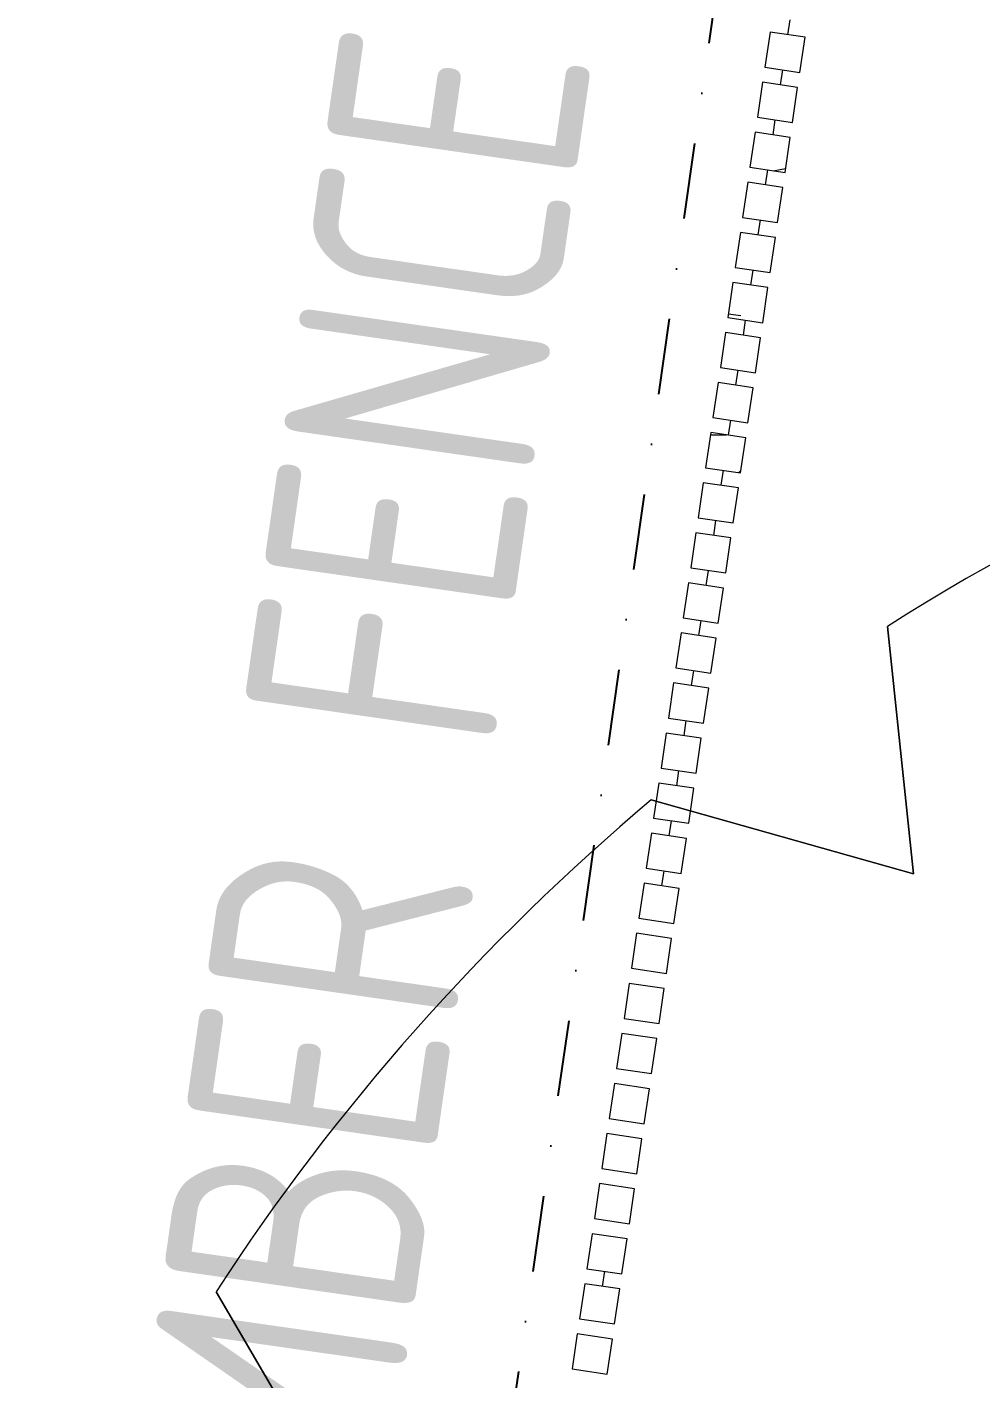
# Model space of a CAD drawing. Header units: millimetres. Extents: x -39027 to 364494, y -35256 to 94895.
# Drawn here: x 171170 to 172112, y 84465 to 85801 of the extents above; entities that cross this region are included whole.
import ezdxf

# ---------------------------------------------------------------- set-up
doc = ezdxf.new("R2010")
doc.units = ezdxf.units.MM
doc.header["$LTSCALE"] = 25
doc.linetypes.add('BG_Dash Dot 3mm', pattern=[7, 3, -2, 0, -2])
for name, color, linetype, lineweight in [('A-DETL-MBND', 4, 'Continuous', 13), ('A-GLAZ-CWMG', 3, 'Continuous', 5), ('C-PROP-LINE', 91, 'BG_Dash Dot 3mm', 25), ('C-TOPO', 251, 'Continuous', 9), ('G-ANNO-TEXT', 231, 'Continuous', 5), ('L-PLNT', 71, 'Continuous', 5)]:
    doc.layers.add(name, color=color, linetype=linetype, lineweight=lineweight)
doc.styles.add('ISOCPEUR', font='isocpeur.ttf', dxfattribs={"width": 0.75, "height": 500.0000000000001})

# ---------------------------------------------------------------- blocks, each defined once
blk = doc.blocks.new('Rectangular Mullion - 35mm Timber Batten_Black_-V105-PROPOSED FIRST FLOOR PLAN')
at = {"layer": 'A-DETL-MBND', "lineweight": 5}
h = blk.add_hatch(dxfattribs=at)
h.set_pattern_fill('FP_36', color=256, style=0, pattern_type=2)
h.set_pattern_definition([(266.341, (11627.474, -2163.784), (800.3551507754835, 11193.51028665285), [122.343, -12111.918]), (250.267, (11619.666, -2285.877), (-1225.23480909366, -4005.889769159559), [155.419, -5025.186]), (216.577, (11567.191, -2432.169), (-148.8239240402066, -1005.041743469034), [114.947, -1321.893]), (214.73, (11474.882, -2500.667), (-17106.23858764135, -11914.54546970392), [222.826, -22059.79299999999]), (248.583, (11291.753, -2627.612), (3491.189816996803, 8692.14362998598), [135.552, -13419.579]), (261.577, (11242.255, -2753.803), (856.2172112334367, -1153.864847886284), [254, -762]), (271.04, (11205.05, -3005.063), (73.0201866779563, 5180.089677129105), [123.601, -6056.485]), (267.288, (11356.112, -2123.603), (536.2733276804698, 9184.627776913963), [102.107, -10108.567]), (261.577, (11351.281, -2225.595), (856.2172112334367, -1153.864847886284), [152.4, -863.6]), (233.276, (11328.958, -2376.351), (-7557.041105244864, -10244.76979969084), [150.01, -14851.05]), (209.452, (11239.258, -2496.589), (5708.128368706552, 3120.860070804916), [231.684, -11352.499]), (222.288, (11037.516, -2610.508), (-5821.911298000216, -5391.935657820617), [144.401, -14295.673]), (255.237, (10930.692, -2707.668), (-1978.615402507374, -7948.692611982588), [184.006, -9016.265]), (273.466, (10883.804, -2885.599), (-827.2140344639121, 14523.36718600266), [197.272, -19529.88]), (268.287, (11044.549, -2077.469), (-215.6888510126437, -9197.74284597503), [173.9109999999999, -17217.20699999999]), (258.211, (11039.351, -2251.302), (-3269.287435111423, -15956.23886550232), [173.019, -17128.838]), (227.887, (11004.001, -2420.671), (1720.760557225647, 1483.32905615864), [183.162, -3480.078]), (214.088, (10881.174, -2556.545), (-12473.64807415292, -8516.847005903008), [165.393, -16373.889]), (246.646, (10744.199, -2649.241), (-4531.93802838797, -10660.90087716179), [157.726, -15614.836]), (261.577, (10681.674, -2794.045), (856.2172112334367, -1153.864847886284), [121.92, -894.08]), (274.572, (10663.816, -2914.65), (822.5499931674777, -9330.872345678521), [135.552, -13419.579]), (261.577, (11752.196, -2500.646), (856.2172112334367, -1153.864847886284), [3.353, -1012.647]), (38.425, (11580.605, -2619.029), (-16360.4256414723, -12919.60778030075), [222.826, -22059.79299999999]), (55.012, (10750.131, -2331.726), (409.3603096218185, 1377.293003872571), [90.874, -2180.971]), (73.447, (10802.238, -2257.275), (1622.514784720682, 5963.297337402757), [143.684, -7040.52]), (104.776, (10843.174, -2119.546), (-1523.991935631035, 5254.795432477041), [77.37699999999998, -7660.248999999999]), (235.012, (11580.605, -2619.029), (-409.3603096218181, -1377.293003872571), [113.592, -2158.253]), (254.867, (11515.471, -2712.092), (2459.075510074008, 8865.548081020726), [173.911, -17217.207]), (271.702, (11470.071, -2879.973), (556.628789493866, -17530.04432850061), [288.98, -28609.032]), (271.882, (11738.028, -2180.154), (293.7644557639737, -6173.101303718148), [113.592, -11245.633]), (246.053, (11741.759, -2293.685), (4751.572111754407, 10564.84029401523), [189.804, -18790.642]), (218.698, (11664.719, -2467.152), (14061.71876796702, 11196.6164749827), [194.107, -19216.546]), (226.882, (11513.229, -2588.511), (-8429.6916597774, -9096.50711434226), [160.644, -15903.726]), (252.115, (11403.429, -2705.773), (-1431.217904782449, -4978.983462494341), [185.403, -5994.683999999999]), (268.1589999999999, (11346.49, -2882.216), (597.5043402414506, 17380.85110498846), [265.913, -26325.352]), (269.707, (11486.768, -2142.949), (175.2772581634136, 6177.600443835998), [143.684, -7040.52]), (250.267, (11486.034, -2286.632), (-1225.23480909366, -4005.889769159559), [155.419, -5025.186]), (219.067, (11433.559, -2432.923), (11766.06626771989, 9470.38878734142), [165.393, -16373.889]), (216.577, (11305.147, -2537.158), (-148.8239240402066, -1005.041743469034), [186.79, -1250.052]), (244.223, (11155.145, -2648.467), (6064.024782805502, 12417.52632386671), [170.313, -16860.951]), (264.944, (11081.081, -2801.832), (1494.846602019607, 16218.9775480076), [173.019, -17128.838]), (278.68, (11065.832, -2974.178), (1674.618381943467, -10474.32909405596), [138.191, -13680.903]), (270.323, (11235.507, -2105.744), (117.7415526684216, -7183.240388633825), [133.633, -13229.76]), (246.646, (11236.262, -2239.376), (-4531.93802838797, -10660.90087716179), [157.726, -15614.836]), (229.572, (11173.737, -2384.18), (3923.17231125736, 4439.078873417727), [191.699, -9393.226999999999]), (211.678, (11049.422, -2530.104), (14745.53977945512, 9051.14852684313), [252.369, -24984.547]), (245.632, (10834.652, -2662.635), (1854.561510391319, 3756.188744080371), [147.932, -7248.66]), (267.586, (10773.616, -2797.388), (-376.9337239038387, -10203.71373373685), [194.107, -19216.546]), (284.776, (10765.441, -2991.322), (1523.991935631035, -5254.795432477041), [77.377, -7660.249]), (271.04, (10933.995, -2061.098), (73.0201866779563, 5180.089677129105), [123.601, -6056.485]), (251.569, (10936.237, -2184.68), (-3535.475539469289, -10795.01811208153), [175.389, -17363.491]), (224.172, (10880.787, -2351.072), (-11918.88537232875, -11645.47224585392), [217.433, -21525.916]), (232.523, (11729.873, -2651.403), (-4905.234388177567, -6560.131490079239), [104.603, -10355.757]), (250.793, (11666.228, -2734.415), (5485.984250303483, 15602.9421003049), [217.196, -21502.404]), (268.702, (11594.774, -2939.521), (288.702376083937, 7178.402161236405), [245.738, -7945.516])])
h.paths.add_polyline_path([(17.49999999998736, -17.50000000000035), (-17.50000000001335, -17.50000000000252), (-17.50000000001335, 17.49999999999819), (17.49999999998736, 17.49999999999819)], flags=0)
for p, q in [((-17.5, -17.5), (-17.5, 17.5)), ((-17.5, 17.5), (17.5, 17.5)), ((17.5, 17.5), (17.5, -17.5)), ((17.5, -17.5), (-17.5, -17.5))]:
    blk.add_line(p, q, dxfattribs=at)
blk = doc.blocks.new('Rectangular Mullion - 35mm Timber Batten_Black_-V106-PROPOSED FIRST FLOOR PLAN')
at = {"layer": 'A-DETL-MBND', "lineweight": 5}
for p, q in [((-17.5, -17.5), (-17.5, 17.5)), ((-17.5, 17.5), (17.5, 17.5)), ((17.5, 17.5), (17.5, -17.5)), ((17.5, -17.5), (-17.5, -17.5))]:
    blk.add_line(p, q, dxfattribs=at)
blk = doc.blocks.new('Rectangular Mullion - 35mm Timber Batten_Black_-V107-PROPOSED FIRST FLOOR PLAN')
at = {"layer": 'A-DETL-MBND', "lineweight": 5}
h = blk.add_hatch(dxfattribs=at)
h.set_pattern_fill('FP_37', color=256, style=0, pattern_type=2)
h.set_pattern_definition([(266.341, (11527.474, -2163.784), (800.3551507754835, 11193.51028665285), [122.343, -12111.918]), (250.267, (11519.666, -2285.877), (-1225.23480909366, -4005.889769159559), [155.419, -5025.186]), (216.577, (11467.191, -2432.169), (-148.8239240402066, -1005.041743469034), [114.947, -1321.893]), (214.73, (11374.882, -2500.667), (-17106.23858764135, -11914.54546970392), [222.826, -22059.79299999999]), (248.583, (11191.753, -2627.612), (3491.189816996803, 8692.14362998598), [135.552, -13419.579]), (261.577, (11142.255, -2753.803), (856.2172112334367, -1153.864847886284), [254, -762]), (271.04, (11105.05, -3005.063), (73.0201866779563, 5180.089677129105), [123.601, -6056.485]), (267.288, (11256.112, -2123.603), (536.2733276804698, 9184.627776913963), [102.107, -10108.567]), (261.577, (11251.281, -2225.595), (856.2172112334367, -1153.864847886284), [152.4, -863.6]), (233.276, (11228.958, -2376.351), (-7557.041105244864, -10244.76979969084), [150.01, -14851.05]), (209.452, (11139.258, -2496.589), (5708.128368706552, 3120.860070804916), [231.684, -11352.499]), (222.288, (10937.516, -2610.508), (-5821.911298000216, -5391.935657820617), [144.401, -14295.673]), (255.237, (10830.692, -2707.668), (-1978.615402507374, -7948.692611982588), [184.006, -9016.265]), (273.466, (10783.804, -2885.599), (-827.2140344639121, 14523.36718600266), [197.272, -19529.88]), (268.287, (10944.549, -2077.469), (-215.6888510126437, -9197.74284597503), [173.9109999999999, -17217.20699999999]), (258.211, (10939.351, -2251.302), (-3269.287435111423, -15956.23886550232), [173.019, -17128.838]), (227.887, (10904.001, -2420.671), (1720.760557225647, 1483.32905615864), [183.162, -3480.078]), (214.088, (10781.174, -2556.545), (-12473.64807415292, -8516.847005903008), [165.393, -16373.889]), (246.646, (10644.199, -2649.241), (-4531.93802838797, -10660.90087716179), [157.726, -15614.836]), (261.577, (10581.674, -2794.045), (856.2172112334367, -1153.864847886284), [121.92, -894.08]), (274.572, (10563.816, -2914.65), (822.5499931674777, -9330.872345678521), [135.552, -13419.579]), (261.577, (11652.196, -2500.646), (856.2172112334367, -1153.864847886284), [3.353, -1012.647]), (38.425, (11480.605, -2619.029), (-16360.4256414723, -12919.60778030075), [222.826, -22059.79299999999]), (55.012, (10650.131, -2331.726), (409.3603096218185, 1377.293003872571), [90.874, -2180.971]), (73.447, (10702.238, -2257.275), (1622.514784720682, 5963.297337402757), [143.684, -7040.52]), (104.776, (10743.174, -2119.546), (-1523.991935631035, 5254.795432477041), [77.37699999999998, -7660.248999999999]), (235.012, (11480.605, -2619.029), (-409.3603096218181, -1377.293003872571), [113.592, -2158.253]), (254.867, (11415.471, -2712.092), (2459.075510074008, 8865.548081020726), [173.911, -17217.207]), (271.702, (11370.071, -2879.973), (556.628789493866, -17530.04432850061), [288.98, -28609.032]), (271.882, (11638.028, -2180.154), (293.7644557639737, -6173.101303718148), [113.592, -11245.633]), (246.053, (11641.759, -2293.685), (4751.572111754407, 10564.84029401523), [189.804, -18790.642]), (218.698, (11564.719, -2467.152), (14061.71876796702, 11196.6164749827), [194.107, -19216.546]), (226.882, (11413.229, -2588.511), (-8429.6916597774, -9096.50711434226), [160.644, -15903.726]), (252.115, (11303.429, -2705.773), (-1431.217904782449, -4978.983462494341), [185.403, -5994.683999999999]), (268.1589999999999, (11246.49, -2882.216), (597.5043402414506, 17380.85110498846), [265.913, -26325.352]), (269.707, (11386.768, -2142.949), (175.2772581634136, 6177.600443835998), [143.684, -7040.52]), (250.267, (11386.034, -2286.632), (-1225.23480909366, -4005.889769159559), [155.419, -5025.186]), (219.067, (11333.559, -2432.923), (11766.06626771989, 9470.38878734142), [165.393, -16373.889]), (216.577, (11205.147, -2537.158), (-148.8239240402066, -1005.041743469034), [186.79, -1250.052]), (244.223, (11055.145, -2648.467), (6064.024782805502, 12417.52632386671), [170.313, -16860.951]), (264.944, (10981.081, -2801.832), (1494.846602019607, 16218.9775480076), [173.019, -17128.838]), (278.68, (10965.832, -2974.178), (1674.618381943467, -10474.32909405596), [138.191, -13680.903]), (270.323, (11135.507, -2105.744), (117.7415526684216, -7183.240388633825), [133.633, -13229.76]), (246.646, (11136.262, -2239.376), (-4531.93802838797, -10660.90087716179), [157.726, -15614.836]), (229.572, (11073.737, -2384.18), (3923.17231125736, 4439.078873417727), [191.699, -9393.226999999999]), (211.678, (10949.422, -2530.104), (14745.53977945512, 9051.14852684313), [252.369, -24984.547]), (245.632, (10734.652, -2662.635), (1854.561510391319, 3756.188744080371), [147.932, -7248.66]), (267.586, (10673.616, -2797.388), (-376.9337239038387, -10203.71373373685), [194.107, -19216.546]), (284.776, (10665.441, -2991.322), (1523.991935631035, -5254.795432477041), [77.377, -7660.249]), (271.04, (10833.995, -2061.098), (73.0201866779563, 5180.089677129105), [123.601, -6056.485]), (251.569, (10836.237, -2184.68), (-3535.475539469289, -10795.01811208153), [175.389, -17363.491]), (224.172, (10780.787, -2351.072), (-11918.88537232875, -11645.47224585392), [217.433, -21525.916]), (232.523, (11629.873, -2651.403), (-4905.234388177567, -6560.131490079239), [104.603, -10355.757]), (250.793, (11566.228, -2734.415), (5485.984250303483, 15602.9421003049), [217.196, -21502.404]), (268.702, (11494.774, -2939.521), (288.702376083937, 7178.402161236405), [245.738, -7945.516])])
h.paths.add_polyline_path([(17.49999999998736, -17.49999999999819), (-17.50000000001335, -17.49999999999819), (-17.50000000000902, 17.50000000000035), (17.49999999999169, 17.50000000000252)], flags=0)
for p, q in [((-17.5, -17.5), (-17.5, 17.5)), ((-17.5, 17.5), (17.5, 17.5)), ((17.5, 17.5), (17.5, -17.5)), ((17.5, -17.5), (-17.5, -17.5))]:
    blk.add_line(p, q, dxfattribs=at)
blk = doc.blocks.new('Rectangular Mullion - 35mm Timber Batten_Black_-V108-PROPOSED FIRST FLOOR PLAN')
at = {"layer": 'A-DETL-MBND', "lineweight": 5}
for p, q in [((-17.5, -17.5), (-17.5, 17.5)), ((-17.5, 17.5), (17.5, 17.5)), ((17.5, 17.5), (17.5, -17.5)), ((17.5, -17.5), (-17.5, -17.5))]:
    blk.add_line(p, q, dxfattribs=at)
blk = doc.blocks.new('Rectangular Mullion - 35mm Timber Batten_Black_-V109-PROPOSED FIRST FLOOR PLAN')
at = {"layer": 'A-DETL-MBND', "lineweight": 5}
for p, q in [((-17.5, -17.5), (-17.5, 17.5)), ((-17.5, 17.5), (17.5, 17.5)), ((17.5, 17.5), (17.5, -17.5)), ((17.5, -17.5), (-17.5, -17.5))]:
    blk.add_line(p, q, dxfattribs=at)
blk = doc.blocks.new('Rectangular Mullion - 35mm Timber Batten_Black_-V110-PROPOSED FIRST FLOOR PLAN')
at = {"layer": 'A-DETL-MBND', "lineweight": 5}
h = blk.add_hatch(dxfattribs=at)
h.set_pattern_fill('FP_38', color=256, style=0, pattern_type=2)
h.set_pattern_definition([(266.341, (11377.474, -2163.784), (800.3551507754835, 11193.51028665285), [122.343, -12111.918]), (250.267, (11369.666, -2285.877), (-1225.23480909366, -4005.889769159559), [155.419, -5025.186]), (216.577, (11317.191, -2432.169), (-148.8239240402066, -1005.041743469034), [114.947, -1321.893]), (214.73, (11224.882, -2500.667), (-17106.23858764135, -11914.54546970392), [222.826, -22059.79299999999]), (248.583, (11041.753, -2627.612), (3491.189816996803, 8692.14362998598), [135.552, -13419.579]), (261.577, (10992.255, -2753.803), (856.2172112334367, -1153.864847886284), [254, -762]), (271.04, (10955.05, -3005.063), (73.0201866779563, 5180.089677129105), [123.601, -6056.485]), (267.288, (11106.112, -2123.603), (536.2733276804698, 9184.627776913963), [102.107, -10108.567]), (261.577, (11101.281, -2225.595), (856.2172112334367, -1153.864847886284), [152.4, -863.6]), (233.276, (11078.958, -2376.351), (-7557.041105244864, -10244.76979969084), [150.01, -14851.05]), (209.452, (10989.258, -2496.589), (5708.128368706552, 3120.860070804916), [231.684, -11352.499]), (222.288, (10787.516, -2610.508), (-5821.911298000216, -5391.935657820617), [144.401, -14295.673]), (255.237, (10680.692, -2707.668), (-1978.615402507374, -7948.692611982588), [184.006, -9016.265]), (273.466, (10633.804, -2885.599), (-827.2140344639121, 14523.36718600266), [197.272, -19529.88]), (268.287, (10794.549, -2077.469), (-215.6888510126437, -9197.74284597503), [173.9109999999999, -17217.20699999999]), (258.211, (10789.351, -2251.302), (-3269.287435111423, -15956.23886550232), [173.019, -17128.838]), (227.887, (10754.001, -2420.671), (1720.760557225647, 1483.32905615864), [183.162, -3480.078]), (214.088, (10631.174, -2556.545), (-12473.64807415292, -8516.847005903008), [165.393, -16373.889]), (246.646, (10494.199, -2649.241), (-4531.93802838797, -10660.90087716179), [157.726, -15614.836]), (261.577, (10431.674, -2794.045), (856.2172112334367, -1153.864847886284), [121.92, -894.08]), (274.572, (10413.816, -2914.65), (822.5499931674777, -9330.872345678521), [135.552, -13419.579]), (261.577, (11502.196, -2500.646), (856.2172112334367, -1153.864847886284), [3.353, -1012.647]), (38.425, (11330.605, -2619.029), (-16360.4256414723, -12919.60778030075), [222.826, -22059.79299999999]), (55.012, (10500.131, -2331.726), (409.3603096218185, 1377.293003872571), [90.874, -2180.971]), (73.447, (10552.238, -2257.275), (1622.514784720682, 5963.297337402757), [143.684, -7040.52]), (104.776, (10593.174, -2119.546), (-1523.991935631035, 5254.795432477041), [77.37699999999998, -7660.248999999999]), (235.012, (11330.605, -2619.029), (-409.3603096218181, -1377.293003872571), [113.592, -2158.253]), (254.867, (11265.471, -2712.092), (2459.075510074008, 8865.548081020726), [173.911, -17217.207]), (271.702, (11220.071, -2879.973), (556.628789493866, -17530.04432850061), [288.98, -28609.032]), (271.882, (11488.028, -2180.154), (293.7644557639737, -6173.101303718148), [113.592, -11245.633]), (246.053, (11491.759, -2293.685), (4751.572111754407, 10564.84029401523), [189.804, -18790.642]), (218.698, (11414.719, -2467.152), (14061.71876796702, 11196.6164749827), [194.107, -19216.546]), (226.882, (11263.229, -2588.511), (-8429.6916597774, -9096.50711434226), [160.644, -15903.726]), (252.115, (11153.429, -2705.773), (-1431.217904782449, -4978.983462494341), [185.403, -5994.683999999999]), (268.1589999999999, (11096.49, -2882.216), (597.5043402414506, 17380.85110498846), [265.913, -26325.352]), (269.707, (11236.768, -2142.949), (175.2772581634136, 6177.600443835998), [143.684, -7040.52]), (250.267, (11236.034, -2286.632), (-1225.23480909366, -4005.889769159559), [155.419, -5025.186]), (219.067, (11183.559, -2432.923), (11766.06626771989, 9470.38878734142), [165.393, -16373.889]), (216.577, (11055.147, -2537.158), (-148.8239240402066, -1005.041743469034), [186.79, -1250.052]), (244.223, (10905.145, -2648.467), (6064.024782805502, 12417.52632386671), [170.313, -16860.951]), (264.944, (10831.081, -2801.832), (1494.846602019607, 16218.9775480076), [173.019, -17128.838]), (278.68, (10815.832, -2974.178), (1674.618381943467, -10474.32909405596), [138.191, -13680.903]), (270.323, (10985.507, -2105.744), (117.7415526684216, -7183.240388633825), [133.633, -13229.76]), (246.646, (10986.262, -2239.376), (-4531.93802838797, -10660.90087716179), [157.726, -15614.836]), (229.572, (10923.737, -2384.18), (3923.17231125736, 4439.078873417727), [191.699, -9393.226999999999]), (211.678, (10799.422, -2530.104), (14745.53977945512, 9051.14852684313), [252.369, -24984.547]), (245.632, (10584.652, -2662.635), (1854.561510391319, 3756.188744080371), [147.932, -7248.66]), (267.586, (10523.616, -2797.388), (-376.9337239038387, -10203.71373373685), [194.107, -19216.546]), (284.776, (10515.441, -2991.322), (1523.991935631035, -5254.795432477041), [77.377, -7660.249]), (271.04, (10683.995, -2061.098), (73.0201866779563, 5180.089677129105), [123.601, -6056.485]), (251.569, (10686.237, -2184.68), (-3535.475539469289, -10795.01811208153), [175.389, -17363.491]), (224.172, (10630.787, -2351.072), (-11918.88537232875, -11645.47224585392), [217.433, -21525.916]), (232.523, (11479.873, -2651.403), (-4905.234388177567, -6560.131490079239), [104.603, -10355.757]), (250.793, (11416.228, -2734.415), (5485.984250303483, 15602.9421003049), [217.196, -21502.404]), (268.702, (11344.774, -2939.521), (288.702376083937, 7178.402161236405), [245.738, -7945.516])])
h.paths.add_polyline_path([(17.49999999998736, -17.50000000000035), (-17.50000000001335, -17.50000000000035), (-17.50000000000902, 17.50000000000035), (17.49999999999169, 17.50000000000035)], flags=0)
for p, q in [((-17.5, -17.5), (-17.5, 17.5)), ((-17.5, 17.5), (17.5, 17.5)), ((17.5, 17.5), (17.5, -17.5)), ((17.5, -17.5), (-17.5, -17.5))]:
    blk.add_line(p, q, dxfattribs=at)
blk = doc.blocks.new('Rectangular Mullion - 35mm Timber Batten_Black_-V111-PROPOSED FIRST FLOOR PLAN')
at = {"layer": 'A-DETL-MBND', "lineweight": 5}
for p, q in [((-17.5, -17.5), (-17.5, 17.5)), ((-17.5, 17.5), (17.5, 17.5)), ((17.5, 17.5), (17.5, -17.5)), ((17.5, -17.5), (-17.5, -17.5))]:
    blk.add_line(p, q, dxfattribs=at)
blk = doc.blocks.new('Rectangular Mullion - 35mm Timber Batten_Black_-V112-PROPOSED FIRST FLOOR PLAN')
at = {"layer": 'A-DETL-MBND', "lineweight": 5}
for p, q in [((-17.5, -17.5), (-17.5, 17.5)), ((-17.5, 17.5), (17.5, 17.5)), ((17.5, 17.5), (17.5, -17.5)), ((17.5, -17.5), (-17.5, -17.5))]:
    blk.add_line(p, q, dxfattribs=at)
blk = doc.blocks.new('Rectangular Mullion - 35mm Timber Batten_Black_-V113-PROPOSED FIRST FLOOR PLAN')
at = {"layer": 'A-DETL-MBND', "lineweight": 5}
h = blk.add_hatch(dxfattribs=at)
h.set_pattern_fill('FP_39', color=256, style=0, pattern_type=2)
h.set_pattern_definition([(266.341, (11227.474, -2163.784), (800.3551507754835, 11193.51028665285), [122.343, -12111.918]), (250.267, (11219.666, -2285.877), (-1225.23480909366, -4005.889769159559), [155.419, -5025.186]), (216.577, (11167.191, -2432.169), (-148.8239240402066, -1005.041743469034), [114.947, -1321.893]), (214.73, (11074.882, -2500.667), (-17106.23858764135, -11914.54546970392), [222.826, -22059.79299999999]), (248.583, (10891.753, -2627.612), (3491.189816996803, 8692.14362998598), [135.552, -13419.579]), (261.577, (10842.255, -2753.803), (856.2172112334367, -1153.864847886284), [254, -762]), (271.04, (10805.05, -3005.063), (73.0201866779563, 5180.089677129105), [123.601, -6056.485]), (267.288, (10956.112, -2123.603), (536.2733276804698, 9184.627776913963), [102.107, -10108.567]), (261.577, (10951.281, -2225.595), (856.2172112334367, -1153.864847886284), [152.4, -863.6]), (233.276, (10928.958, -2376.351), (-7557.041105244864, -10244.76979969084), [150.01, -14851.05]), (209.452, (10839.258, -2496.589), (5708.128368706552, 3120.860070804916), [231.684, -11352.499]), (222.288, (10637.516, -2610.508), (-5821.911298000216, -5391.935657820617), [144.401, -14295.673]), (255.237, (10530.692, -2707.668), (-1978.615402507374, -7948.692611982588), [184.006, -9016.265]), (273.466, (10483.804, -2885.599), (-827.2140344639121, 14523.36718600266), [197.272, -19529.88]), (268.287, (10644.549, -2077.469), (-215.6888510126437, -9197.74284597503), [173.9109999999999, -17217.20699999999]), (258.211, (10639.351, -2251.302), (-3269.287435111423, -15956.23886550232), [173.019, -17128.838]), (227.887, (10604.001, -2420.671), (1720.760557225647, 1483.32905615864), [183.162, -3480.078]), (214.088, (10481.174, -2556.545), (-12473.64807415292, -8516.847005903008), [165.393, -16373.889]), (246.646, (10344.199, -2649.241), (-4531.93802838797, -10660.90087716179), [157.726, -15614.836]), (261.577, (10281.674, -2794.045), (856.2172112334367, -1153.864847886284), [121.92, -894.08]), (274.572, (10263.816, -2914.65), (822.5499931674777, -9330.872345678521), [135.552, -13419.579]), (261.577, (11352.196, -2500.646), (856.2172112334367, -1153.864847886284), [3.353, -1012.647]), (38.425, (11180.605, -2619.029), (-16360.4256414723, -12919.60778030075), [222.826, -22059.79299999999]), (55.012, (10350.131, -2331.726), (409.3603096218185, 1377.293003872571), [90.874, -2180.971]), (73.447, (10402.238, -2257.275), (1622.514784720682, 5963.297337402757), [143.684, -7040.52]), (104.776, (10443.174, -2119.546), (-1523.991935631035, 5254.795432477041), [77.37699999999998, -7660.248999999999]), (235.012, (11180.605, -2619.029), (-409.3603096218181, -1377.293003872571), [113.592, -2158.253]), (254.867, (11115.471, -2712.092), (2459.075510074008, 8865.548081020726), [173.911, -17217.207]), (271.702, (11070.071, -2879.973), (556.628789493866, -17530.04432850061), [288.98, -28609.032]), (271.882, (11338.028, -2180.154), (293.7644557639737, -6173.101303718148), [113.592, -11245.633]), (246.053, (11341.759, -2293.685), (4751.572111754407, 10564.84029401523), [189.804, -18790.642]), (218.698, (11264.719, -2467.152), (14061.71876796702, 11196.6164749827), [194.107, -19216.546]), (226.882, (11113.229, -2588.511), (-8429.6916597774, -9096.50711434226), [160.644, -15903.726]), (252.115, (11003.429, -2705.773), (-1431.217904782449, -4978.983462494341), [185.403, -5994.683999999999]), (268.1589999999999, (10946.49, -2882.216), (597.5043402414506, 17380.85110498846), [265.913, -26325.352]), (269.707, (11086.768, -2142.949), (175.2772581634136, 6177.600443835998), [143.684, -7040.52]), (250.267, (11086.034, -2286.632), (-1225.23480909366, -4005.889769159559), [155.419, -5025.186]), (219.067, (11033.559, -2432.923), (11766.06626771989, 9470.38878734142), [165.393, -16373.889]), (216.577, (10905.147, -2537.158), (-148.8239240402066, -1005.041743469034), [186.79, -1250.052]), (244.223, (10755.145, -2648.467), (6064.024782805502, 12417.52632386671), [170.313, -16860.951]), (264.944, (10681.081, -2801.832), (1494.846602019607, 16218.9775480076), [173.019, -17128.838]), (278.68, (10665.832, -2974.178), (1674.618381943467, -10474.32909405596), [138.191, -13680.903]), (270.323, (10835.507, -2105.744), (117.7415526684216, -7183.240388633825), [133.633, -13229.76]), (246.646, (10836.262, -2239.376), (-4531.93802838797, -10660.90087716179), [157.726, -15614.836]), (229.572, (10773.737, -2384.18), (3923.17231125736, 4439.078873417727), [191.699, -9393.226999999999]), (211.678, (10649.422, -2530.104), (14745.53977945512, 9051.14852684313), [252.369, -24984.547]), (245.632, (10434.652, -2662.635), (1854.561510391319, 3756.188744080371), [147.932, -7248.66]), (267.586, (10373.616, -2797.388), (-376.9337239038387, -10203.71373373685), [194.107, -19216.546]), (284.776, (10365.441, -2991.322), (1523.991935631035, -5254.795432477041), [77.377, -7660.249]), (271.04, (10533.995, -2061.098), (73.0201866779563, 5180.089677129105), [123.601, -6056.485]), (251.569, (10536.237, -2184.68), (-3535.475539469289, -10795.01811208153), [175.389, -17363.491]), (224.172, (10480.787, -2351.072), (-11918.88537232875, -11645.47224585392), [217.433, -21525.916]), (232.523, (11329.873, -2651.403), (-4905.234388177567, -6560.131490079239), [104.603, -10355.757]), (250.793, (11266.228, -2734.415), (5485.984250303483, 15602.9421003049), [217.196, -21502.404]), (268.702, (11194.774, -2939.521), (288.702376083937, 7178.402161236405), [245.738, -7945.516])])
h.paths.add_polyline_path([(17.49999999999169, -17.50000000000035), (-17.50000000000902, -17.49999999999819), (-17.50000000000469, 17.49999999999602), (17.49999999999169, 17.49999999999819), (17.49999999999169, -8.449925927524646)], flags=0)
for p, q in [((-17.5, -17.5), (-17.5, 17.5)), ((-17.5, 17.5), (17.5, 17.5)), ((17.5, 17.5), (17.5, -17.5)), ((17.5, -17.5), (-17.5, -17.5))]:
    blk.add_line(p, q, dxfattribs=at)
blk = doc.blocks.new('Rectangular Mullion - 35mm Timber Batten_Black_-V114-PROPOSED FIRST FLOOR PLAN')
at = {"layer": 'A-DETL-MBND', "lineweight": 5}
for p, q in [((-17.5, -17.5), (-17.5, 17.5)), ((-17.5, 17.5), (17.5, 17.5)), ((17.5, 17.5), (17.5, -17.5)), ((17.5, -17.5), (-17.5, -17.5))]:
    blk.add_line(p, q, dxfattribs=at)
blk = doc.blocks.new('Rectangular Mullion - 35mm Timber Batten_Black_-V115-PROPOSED FIRST FLOOR PLAN')
at = {"layer": 'A-DETL-MBND', "lineweight": 5}
for p, q in [((-17.5, -17.5), (-17.5, 17.5)), ((-17.5, 17.5), (17.5, 17.5)), ((17.5, 17.5), (17.5, -17.5)), ((17.5, -17.5), (-17.5, -17.5))]:
    blk.add_line(p, q, dxfattribs=at)
blk = doc.blocks.new('Rectangular Mullion - 35mm Timber Batten_Black_-V116-PROPOSED FIRST FLOOR PLAN')
at = {"layer": 'A-DETL-MBND', "lineweight": 5}
for p, q in [((-17.5, -17.5), (-17.5, 17.5)), ((-17.5, 17.5), (17.5, 17.5)), ((17.5, 17.5), (17.5, -17.5)), ((17.5, -17.5), (-17.5, -17.5))]:
    blk.add_line(p, q, dxfattribs=at)
blk = doc.blocks.new('Rectangular Mullion - 35mm Timber Batten_Black_-V117-PROPOSED FIRST FLOOR PLAN')
at = {"layer": 'A-DETL-MBND', "lineweight": 5}
for p, q in [((-17.5, -17.5), (-17.5, 17.5)), ((-17.5, 17.5), (17.5, 17.5)), ((17.5, 17.5), (17.5, -17.5)), ((17.5, -17.5), (-17.5, -17.5))]:
    blk.add_line(p, q, dxfattribs=at)
blk = doc.blocks.new('Rectangular Mullion - 35mm Timber Batten_Black_-V118-PROPOSED FIRST FLOOR PLAN')
at = {"layer": 'A-DETL-MBND', "lineweight": 5}
h = blk.add_hatch(dxfattribs=at)
h.set_pattern_fill('FP_41', color=256, style=0, pattern_type=2)
h.set_pattern_definition([(266.341, (10977.474, -2163.784), (800.3551507754835, 11193.51028665285), [122.343, -12111.918]), (250.267, (10969.666, -2285.877), (-1225.23480909366, -4005.889769159559), [155.419, -5025.186]), (216.577, (10917.191, -2432.169), (-148.8239240402066, -1005.041743469034), [114.947, -1321.893]), (214.73, (10824.882, -2500.667), (-17106.23858764135, -11914.54546970392), [222.826, -22059.79299999999]), (248.583, (10641.753, -2627.612), (3491.189816996803, 8692.14362998598), [135.552, -13419.579]), (261.577, (10592.255, -2753.803), (856.2172112334367, -1153.864847886284), [254, -762]), (271.04, (10555.05, -3005.063), (73.0201866779563, 5180.089677129105), [123.601, -6056.485]), (267.288, (10706.112, -2123.603), (536.2733276804698, 9184.627776913963), [102.107, -10108.567]), (261.577, (10701.281, -2225.595), (856.2172112334367, -1153.864847886284), [152.4, -863.6]), (233.276, (10678.958, -2376.351), (-7557.041105244864, -10244.76979969084), [150.01, -14851.05]), (209.452, (10589.258, -2496.589), (5708.128368706552, 3120.860070804916), [231.684, -11352.499]), (222.288, (10387.516, -2610.508), (-5821.911298000216, -5391.935657820617), [144.401, -14295.673]), (255.237, (10280.692, -2707.668), (-1978.615402507374, -7948.692611982588), [184.006, -9016.265]), (273.466, (10233.804, -2885.599), (-827.2140344639121, 14523.36718600266), [197.272, -19529.88]), (268.287, (10394.549, -2077.469), (-215.6888510126437, -9197.74284597503), [173.9109999999999, -17217.20699999999]), (258.211, (10389.351, -2251.302), (-3269.287435111423, -15956.23886550232), [173.019, -17128.838]), (227.887, (10354.001, -2420.671), (1720.760557225647, 1483.32905615864), [183.162, -3480.078]), (214.088, (10231.174, -2556.545), (-12473.64807415292, -8516.847005903008), [165.393, -16373.889]), (246.646, (10094.199, -2649.241), (-4531.93802838797, -10660.90087716179), [157.726, -15614.836]), (261.577, (10031.674, -2794.045), (856.2172112334367, -1153.864847886284), [121.92, -894.08]), (274.572, (10013.816, -2914.65), (822.5499931674777, -9330.872345678521), [135.552, -13419.579]), (261.577, (11102.196, -2500.646), (856.2172112334367, -1153.864847886284), [3.353, -1012.647]), (38.425, (10930.605, -2619.029), (-16360.4256414723, -12919.60778030075), [222.826, -22059.79299999999]), (55.012, (10100.131, -2331.726), (409.3603096218185, 1377.293003872571), [90.874, -2180.971]), (73.447, (10152.238, -2257.275), (1622.514784720682, 5963.297337402757), [143.684, -7040.52]), (104.776, (10193.174, -2119.546), (-1523.991935631035, 5254.795432477041), [77.37699999999998, -7660.248999999999]), (235.012, (10930.605, -2619.029), (-409.3603096218181, -1377.293003872571), [113.592, -2158.253]), (254.867, (10865.471, -2712.092), (2459.075510074008, 8865.548081020726), [173.911, -17217.207]), (271.702, (10820.071, -2879.973), (556.628789493866, -17530.04432850061), [288.98, -28609.032]), (271.882, (11088.028, -2180.154), (293.7644557639737, -6173.101303718148), [113.592, -11245.633]), (246.053, (11091.759, -2293.685), (4751.572111754407, 10564.84029401523), [189.804, -18790.642]), (218.698, (11014.719, -2467.152), (14061.71876796702, 11196.6164749827), [194.107, -19216.546]), (226.882, (10863.229, -2588.511), (-8429.6916597774, -9096.50711434226), [160.644, -15903.726]), (252.115, (10753.429, -2705.773), (-1431.217904782449, -4978.983462494341), [185.403, -5994.683999999999]), (268.1589999999999, (10696.49, -2882.216), (597.5043402414506, 17380.85110498846), [265.913, -26325.352]), (269.707, (10836.768, -2142.949), (175.2772581634136, 6177.600443835998), [143.684, -7040.52]), (250.267, (10836.034, -2286.632), (-1225.23480909366, -4005.889769159559), [155.419, -5025.186]), (219.067, (10783.559, -2432.923), (11766.06626771989, 9470.38878734142), [165.393, -16373.889]), (216.577, (10655.147, -2537.158), (-148.8239240402066, -1005.041743469034), [186.79, -1250.052]), (244.223, (10505.145, -2648.467), (6064.024782805502, 12417.52632386671), [170.313, -16860.951]), (264.944, (10431.081, -2801.832), (1494.846602019607, 16218.9775480076), [173.019, -17128.838]), (278.68, (10415.832, -2974.178), (1674.618381943467, -10474.32909405596), [138.191, -13680.903]), (270.323, (10585.507, -2105.744), (117.7415526684216, -7183.240388633825), [133.633, -13229.76]), (246.646, (10586.262, -2239.376), (-4531.93802838797, -10660.90087716179), [157.726, -15614.836]), (229.572, (10523.737, -2384.18), (3923.17231125736, 4439.078873417727), [191.699, -9393.226999999999]), (211.678, (10399.422, -2530.104), (14745.53977945512, 9051.14852684313), [252.369, -24984.547]), (245.632, (10184.652, -2662.635), (1854.561510391319, 3756.188744080371), [147.932, -7248.66]), (267.586, (10123.616, -2797.388), (-376.9337239038387, -10203.71373373685), [194.107, -19216.546]), (284.776, (10115.441, -2991.322), (1523.991935631035, -5254.795432477041), [77.377, -7660.249]), (271.04, (10283.995, -2061.098), (73.0201866779563, 5180.089677129105), [123.601, -6056.485]), (251.569, (10286.237, -2184.68), (-3535.475539469289, -10795.01811208153), [175.389, -17363.491]), (224.172, (10230.787, -2351.072), (-11918.88537232875, -11645.47224585392), [217.433, -21525.916]), (232.523, (11079.873, -2651.403), (-4905.234388177567, -6560.131490079239), [104.603, -10355.757]), (250.793, (11016.228, -2734.415), (5485.984250303483, 15602.9421003049), [217.196, -21502.404]), (268.702, (10944.774, -2939.521), (288.702376083937, 7178.402161236405), [245.738, -7945.516])])
h.paths.add_polyline_path([(17.49999999999169, -17.49999999999819), (-17.50000000000902, -17.50000000000035), (-17.50000000000902, 17.49999999999819), (17.49999999999169, 17.50000000000035)], flags=0)
for p, q in [((-17.5, -17.5), (-17.5, 17.5)), ((-17.5, 17.5), (17.5, 17.5)), ((17.5, 17.5), (17.5, -17.5)), ((17.5, -17.5), (-17.5, -17.5))]:
    blk.add_line(p, q, dxfattribs=at)
blk = doc.blocks.new('Rectangular Mullion - 35mm Timber Batten_Black_-V119-PROPOSED FIRST FLOOR PLAN')
at = {"layer": 'A-DETL-MBND', "lineweight": 5}
for p, q in [((-17.5, -17.5), (-17.5, 17.5)), ((-17.5, 17.5), (17.5, 17.5)), ((17.5, 17.5), (17.5, -17.5)), ((17.5, -17.5), (-17.5, -17.5))]:
    blk.add_line(p, q, dxfattribs=at)
blk = doc.blocks.new('Rectangular Mullion - 35mm Timber Batten_Black_-V120-PROPOSED FIRST FLOOR PLAN')
at = {"layer": 'A-DETL-MBND', "lineweight": 5}
for p, q in [((-17.5, -17.5), (-17.5, 17.5)), ((-17.5, 17.5), (17.5, 17.5)), ((17.5, 17.5), (17.5, -17.5)), ((17.5, -17.5), (-17.5, -17.5))]:
    blk.add_line(p, q, dxfattribs=at)
blk = doc.blocks.new('Rectangular Mullion - 35mm Timber Batten_Black_-V121-PROPOSED FIRST FLOOR PLAN')
at = {"layer": 'A-DETL-MBND', "lineweight": 5}
for p, q in [((-17.5, -17.5), (-17.5, 17.5)), ((-17.5, 17.5), (17.5, 17.5)), ((17.5, 17.5), (17.5, -17.5)), ((17.5, -17.5), (-17.5, -17.5))]:
    blk.add_line(p, q, dxfattribs=at)
blk = doc.blocks.new('Rectangular Mullion - 35mm Timber Batten_Black_-V122-PROPOSED FIRST FLOOR PLAN')
at = {"layer": 'A-DETL-MBND', "lineweight": 5}
for p, q in [((-17.5, -17.5), (-17.5, 17.5)), ((-17.5, 17.5), (17.5, 17.5)), ((17.5, 17.5), (17.5, -17.5)), ((17.5, -17.5), (-17.5, -17.5))]:
    blk.add_line(p, q, dxfattribs=at)
blk = doc.blocks.new('Rectangular Mullion - 35mm Timber Batten_Black_-V123-PROPOSED FIRST FLOOR PLAN')
at = {"layer": 'A-DETL-MBND', "lineweight": 5}
for p, q in [((-17.5, -17.5), (-17.5, 17.5)), ((-17.5, 17.5), (17.5, 17.5)), ((17.5, 17.5), (17.5, -17.5)), ((17.5, -17.5), (-17.5, -17.5))]:
    blk.add_line(p, q, dxfattribs=at)
blk = doc.blocks.new('Rectangular Mullion - 35mm Timber Batten_Black_-V124-PROPOSED FIRST FLOOR PLAN')
at = {"layer": 'A-DETL-MBND', "lineweight": 5}
for p, q in [((-17.5, -17.5), (-17.5, 17.5)), ((-17.5, 17.5), (17.5, 17.5)), ((17.5, 17.5), (17.5, -17.5)), ((17.5, -17.5), (-17.5, -17.5))]:
    blk.add_line(p, q, dxfattribs=at)
blk = doc.blocks.new('Rectangular Mullion - 35mm Timber Batten_Black_-V125-PROPOSED FIRST FLOOR PLAN')
at = {"layer": 'A-DETL-MBND', "lineweight": 5}
for p, q in [((-17.5, -17.5), (-17.5, 17.5)), ((-17.5, 17.5), (17.5, 17.5)), ((17.5, 17.5), (17.5, -17.5)), ((17.5, -17.5), (-17.5, -17.5))]:
    blk.add_line(p, q, dxfattribs=at)
blk = doc.blocks.new('Rectangular Mullion - 35mm Timber Batten_Black_-V126-PROPOSED FIRST FLOOR PLAN')
at = {"layer": 'A-DETL-MBND', "lineweight": 5}
for p, q in [((-17.5, -17.5), (-17.5, 17.5)), ((-17.5, 17.5), (17.5, 17.5)), ((17.5, 17.5), (17.5, -17.5)), ((17.5, -17.5), (-17.5, -17.5))]:
    blk.add_line(p, q, dxfattribs=at)
blk = doc.blocks.new('Rectangular Mullion - 35mm Timber Batten_Black_-V127-PROPOSED FIRST FLOOR PLAN')
at = {"layer": 'A-DETL-MBND', "lineweight": 5}
for p, q in [((-17.5, -17.5), (-17.5, 17.5)), ((-17.5, 17.5), (17.5, 17.5)), ((17.5, 17.5), (17.5, -17.5)), ((17.5, -17.5), (-17.5, -17.5))]:
    blk.add_line(p, q, dxfattribs=at)
blk = doc.blocks.new('Rectangular Mullion - 35mm Timber Batten_Black_-V128-PROPOSED FIRST FLOOR PLAN')
at = {"layer": 'A-DETL-MBND', "lineweight": 5}
for p, q in [((-17.5, -17.5), (-17.5, 17.5)), ((-17.5, 17.5), (17.5, 17.5)), ((17.5, 17.5), (17.5, -17.5)), ((17.5, -17.5), (-17.5, -17.5))]:
    blk.add_line(p, q, dxfattribs=at)
blk = doc.blocks.new('Rectangular Mullion - 35mm Timber Batten_Black_-V129-PROPOSED FIRST FLOOR PLAN')
at = {"layer": 'A-DETL-MBND', "lineweight": 5}
for p, q in [((-17.5, -17.5), (-17.5, 17.5)), ((-17.5, 17.5), (17.5, 17.5)), ((17.5, 17.5), (17.5, -17.5)), ((17.5, -17.5), (-17.5, -17.5))]:
    blk.add_line(p, q, dxfattribs=at)
blk = doc.blocks.new('Rectangular Mullion - 35mm Timber Batten_Black_-V130-PROPOSED FIRST FLOOR PLAN')
at = {"layer": 'A-DETL-MBND', "lineweight": 5}
for p, q in [((-17.5, -17.5), (-17.5, 17.5)), ((-17.5, 17.5), (17.5, 17.5)), ((17.5, 17.5), (17.5, -17.5)), ((17.5, -17.5), (-17.5, -17.5))]:
    blk.add_line(p, q, dxfattribs=at)
blk = doc.blocks.new('Rectangular Mullion - 35mm Timber Batten_Black_-V131-PROPOSED FIRST FLOOR PLAN')
at = {"layer": 'A-DETL-MBND', "lineweight": 5}
for p, q in [((-17.5, -17.5), (-17.5, 17.5)), ((-17.5, 17.5), (17.5, 17.5)), ((17.5, 17.5), (17.5, -17.5)), ((17.5, -17.5), (-17.5, -17.5))]:
    blk.add_line(p, q, dxfattribs=at)
blk = doc.blocks.new('Family - ___-1009153-PROPOSED FIRST FLOOR PLAN')
at = {"layer": 'C-PROP-LINE'}
blk.add_line((-476.9647405295262, 12248.18752518902), (-848.9598077104539, 9654.730436668538), dxfattribs=at)
blk = doc.blocks.new('Family - ___-2269169-PROPOSED FIRST FLOOR PLAN')
at = {"layer": 'C-PROP-LINE'}
blk.add_line((-476.9647405295814, 12248.18752518889), (-848.9598077105288, 9654.73043666841), dxfattribs=at)
blk = doc.blocks.new('PLANTING_Coloured tree scaleable - 7 Meters-2580589-PROPOSED SITE PLAN')
at = {"layer": 'L-PLNT', "lineweight": 9}
for p, q in [((-2285.903503306466, 1563.40642499733), (-2136.119612200544, 1294.433639097523)), ((-2285.903503306465, 1563.406424997331), (-2136.119612200544, 1294.433639097523)), ((-2136.119612200544, 1294.433639097523), (-2285.903503306465, 1563.406424997331)), ((-2136.119612200544, 1294.433639097523), (-2470.621844871891, 1251.286397126792)), ((-2136.119612200544, 1294.433639097523), (-2470.621844871891, 1251.286397126792)), ((-2470.621844871891, 1251.286397126792), (-2136.119612200544, 1294.433639097523)), ((-2727.554888466902, 479.8569468434662), (-2398.731408389266, 236.611045876142)), ((-2727.554888466902, 479.8569468434666), (-2398.731408389266, 236.6110458761416)), ((-2398.731408389266, 236.6110458761416), (-2727.554888466902, 479.8569468434666))]:
    blk.add_line(p, q, dxfattribs=at)
for radius, start, end in [(2769.177229758738, 108.0082571644416, 145.6274245652332), (2769.177229758738, 108.0082571644416, 145.6274245652332), (2769.177229758735, 108.008257164442, 145.6274245652336), (2769.177229727318, 153.1369298322749, 170.0212639544987), (2769.177229727318, 153.1369298322749, 170.0212639544987), (2769.177229727315, 153.1369298322753, 170.0212639544991)]:
    blk.add_arc((-0.2694103647059901, 0.006500794769083617), radius, start, end, dxfattribs=at)

msp = doc.modelspace()

# ---------------------------------------------------------------- linework, layer by layer
at = {"layer": 'C-TOPO'}
for p, q in [((171923.2921132312, 85808.22034679844), (171921.0949676523, 85793.38213426103)), ((171915.9682946349, 85758.75963834042), (171913.771149056, 85743.92142580301)), ((171908.6444760387, 85709.29892988241), (171906.4473304598, 85694.46071734499)), ((171901.3206574424, 85659.83822142438), (171899.1235118635, 85645.00000888697)), ((171893.9968388461, 85610.37751296637), (171891.7996932673, 85595.53930042897)), ((171886.6730202499, 85560.91680450835), (171884.475874671, 85546.07859197095)), ((171879.3492016536, 85511.45609605033), (171877.1520560747, 85496.61788351292)), ((171872.0253830574, 85461.99538759231), (171869.8282374785, 85447.1571750549)), ((171864.7015644611, 85412.53467913429), (171862.5044188822, 85397.69646659688)), ((171857.3777458648, 85363.07397067627), (171855.1806002859, 85348.23575813888)), ((171850.0539272686, 85313.61326221825), (171847.8567816897, 85298.77504968084)), ((171842.7301086723, 85264.15255376024), (171840.5329630934, 85249.31434122284)), ((171835.406290076, 85214.69184530222), (171833.2091444972, 85199.85363276482)), ((171828.0824714798, 85165.2311368442), (171825.8853259009, 85150.3929243068)), ((171820.7586528835, 85115.77042838618), (171818.5615073046, 85100.93221584878)), ((171813.4348342873, 85066.30971992816), (171811.2376887084, 85051.47150739076)), ((171806.111015691, 85016.84901147014), (171803.9138701121, 85002.01079893275)), ((171798.7871970947, 84967.38830301214), (171796.5900515158, 84952.55009047473)), ((171740.1966483246, 84571.70263534799), (171737.9995027457, 84556.86442281058))]:
    msp.add_line(p, q, dxfattribs=at)

# ---------------------------------------------------------------- block references
at = {"layer": 'A-GLAZ-CWMG', "lineweight": 5, "extrusion": (0, 0, -1), "rotation": 278.4227823277286}
for name, p in [('Rectangular Mullion - 35mm Timber Batten_Black_-V105-PROPOSED FIRST FLOOR PLAN', (-171918.5316219226, 85776.07088766611)), ('Rectangular Mullion - 35mm Timber Batten_Black_-V106-PROPOSED FIRST FLOOR PLAN', (-171911.2078030212, 85726.6101792532)), ('Rectangular Mullion - 35mm Timber Batten_Black_-V107-PROPOSED FIRST FLOOR PLAN', (-171903.8839841198, 85677.14947084042)), ('Rectangular Mullion - 35mm Timber Batten_Black_-V108-PROPOSED FIRST FLOOR PLAN', (-171896.5601652185, 85627.68876242758)), ('Rectangular Mullion - 35mm Timber Batten_Black_-V109-PROPOSED FIRST FLOOR PLAN', (-171889.2363463171, 85578.22805401475)), ('Rectangular Mullion - 35mm Timber Batten_Black_-V110-PROPOSED FIRST FLOOR PLAN', (-171881.9125274157, 85528.76734560191)), ('Rectangular Mullion - 35mm Timber Batten_Black_-V111-PROPOSED FIRST FLOOR PLAN', (-171874.5887085143, 85479.306637189)), ('Rectangular Mullion - 35mm Timber Batten_Black_-V112-PROPOSED FIRST FLOOR PLAN', (-171867.2648896129, 85429.84592877624)), ('Rectangular Mullion - 35mm Timber Batten_Black_-V113-PROPOSED FIRST FLOOR PLAN', (-171859.9410707115, 85380.3852203634)), ('Rectangular Mullion - 35mm Timber Batten_Black_-V114-PROPOSED FIRST FLOOR PLAN', (-171852.6172518102, 85330.92451195056)), ('Rectangular Mullion - 35mm Timber Batten_Black_-V115-PROPOSED FIRST FLOOR PLAN', (-171845.2934329087, 85281.46380353773)), ('Rectangular Mullion - 35mm Timber Batten_Black_-V116-PROPOSED FIRST FLOOR PLAN', (-171837.9696140074, 85232.00309512489)), ('Rectangular Mullion - 35mm Timber Batten_Black_-V117-PROPOSED FIRST FLOOR PLAN', (-171830.645795106, 85182.54238671198)), ('Rectangular Mullion - 35mm Timber Batten_Black_-V118-PROPOSED FIRST FLOOR PLAN', (-171823.3219762046, 85133.08167829922)), ('Rectangular Mullion - 35mm Timber Batten_Black_-V119-PROPOSED FIRST FLOOR PLAN', (-171815.9981573032, 85083.62096988637)), ('Rectangular Mullion - 35mm Timber Batten_Black_-V120-PROPOSED FIRST FLOOR PLAN', (-171808.6743384018, 85034.16026147353)), ('Rectangular Mullion - 35mm Timber Batten_Black_-V121-PROPOSED FIRST FLOOR PLAN', (-171801.3505195004, 84984.6995530607)), ('Rectangular Mullion - 35mm Timber Batten_Black_-V122-PROPOSED FIRST FLOOR PLAN', (-171794.0267005991, 84935.2388446478)), ('Rectangular Mullion - 35mm Timber Batten_Black_-V123-PROPOSED FIRST FLOOR PLAN', (-171786.7028816977, 84885.77813623502)), ('Rectangular Mullion - 35mm Timber Batten_Black_-V124-PROPOSED FIRST FLOOR PLAN', (-171779.3790627963, 84836.31742782218)), ('Rectangular Mullion - 35mm Timber Batten_Black_-V125-PROPOSED FIRST FLOOR PLAN', (-171772.0552438949, 84786.85671940935)), ('Rectangular Mullion - 35mm Timber Batten_Black_-V126-PROPOSED FIRST FLOOR PLAN', (-171764.7314249935, 84737.39601099651)), ('Rectangular Mullion - 35mm Timber Batten_Black_-V127-PROPOSED FIRST FLOOR PLAN', (-171757.4076060921, 84687.93530258368)), ('Rectangular Mullion - 35mm Timber Batten_Black_-V128-PROPOSED FIRST FLOOR PLAN', (-171750.0837871907, 84638.47459417084)), ('Rectangular Mullion - 35mm Timber Batten_Black_-V129-PROPOSED FIRST FLOOR PLAN', (-171742.7599682893, 84589.01388575794)), ('Rectangular Mullion - 35mm Timber Batten_Black_-V130-PROPOSED FIRST FLOOR PLAN', (-171735.436149388, 84539.55317734517)), ('Rectangular Mullion - 35mm Timber Batten_Black_-V131-PROPOSED FIRST FLOOR PLAN', (-171728.1123304866, 84490.09246893233))]:
    msp.add_blockref(name, p, dxfattribs=at)
at = {"layer": 'C-PROP-LINE'}
for name in ['Family - ___-1009153-PROPOSED FIRST FLOOR PLAN', 'Family - ___-2269169-PROPOSED FIRST FLOOR PLAN']:
    msp.add_blockref(name, (172355.8273236426, 73784.34606758524), dxfattribs=at)
at = {"layer": 'L-PLNT', "lineweight": 9, "xscale": 0.7980000000000003, "yscale": 0.7980000000000003, "zscale": 0.7980000000000003, "rotation": 336.899377919427}
msp.add_blockref('PLANTING_Coloured tree scaleable - 7 Meters-2580589-PROPOSED SITE PLAN', (173208.1685903024, 83345.37239610948), dxfattribs=at)

# ---------------------------------------------------------------- texts
at = {"layer": 'G-ANNO-TEXT', "color": 7, "lineweight": 13, "insert": (171162.1987953848, 83580.04684597396), "char_height": 250, "width": 2571, "attachment_point": 1, "rotation": 81.83739848078812, "line_spacing_factor": 1.153846153846154, "style": 'ISOCPEUR'}
msp.add_mtext('1.8M TIMBER FENCE', dxfattribs=at)

doc.saveas('drawing.dxf')
